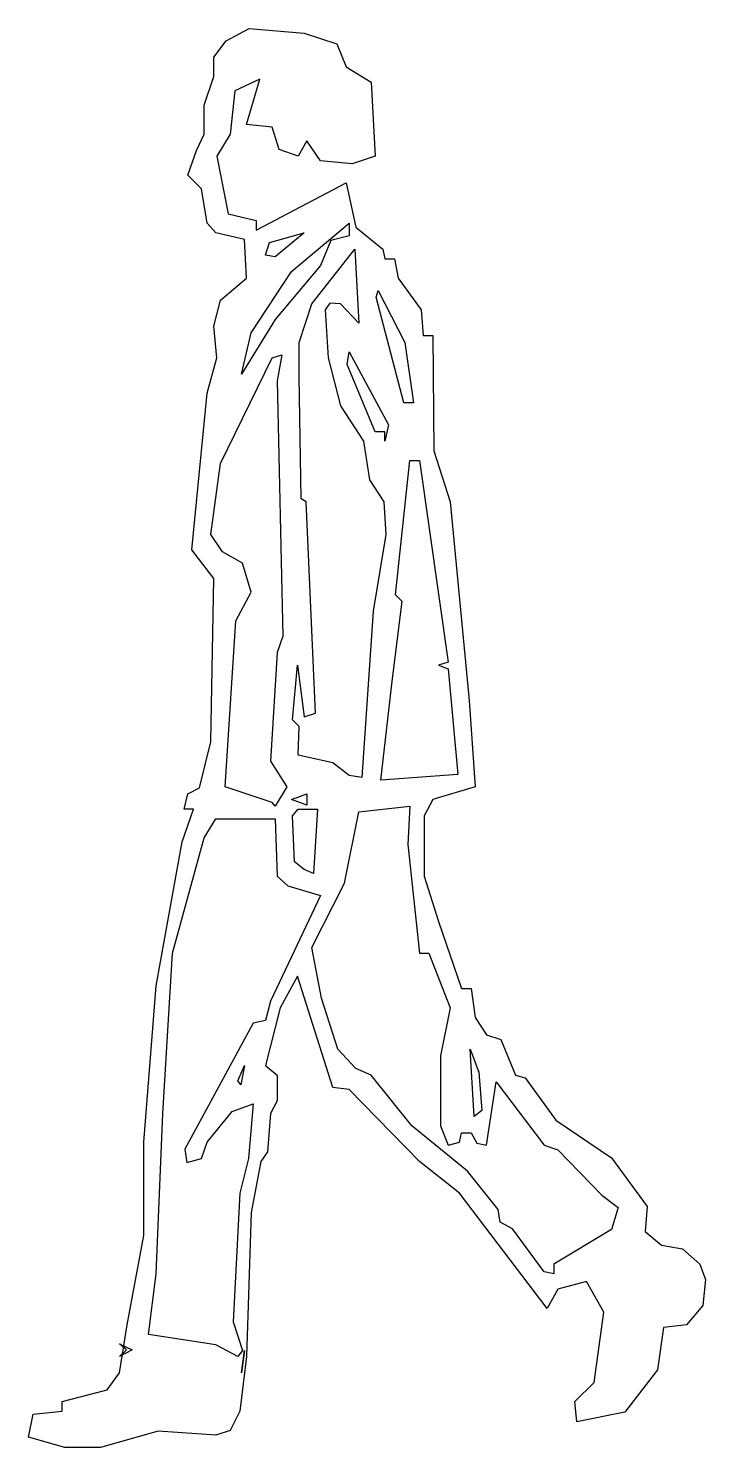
# Model space of a CAD drawing. Extents: x -15.4 to -14.61, y -4.58 to -2.93.
import ezdxf

# ---------------------------------------------------------------- set-up
doc = ezdxf.new("R2010")
doc.units = 0
doc.header["$MEASUREMENT"] = 0
doc.layers.get('0').update_dxf_attribs({"linetype": 'CONTINUOUS'})

msp = doc.modelspace()

# ---------------------------------------------------------------- linework, layer by layer
at = {"linetype": 'CONTINUOUS'}
for points in [[(-15.3545, -4.5848), (-15.397, -4.5725), (-15.3914, -4.5457), (-15.3578, -4.5423), (-15.3578, -4.5312), (-15.3053, -4.5177), (-15.2908, -4.4976), (-15.2819, -4.4417), (-15.2628, -4.3377), (-15.2628, -4.2293), (-15.2483, -4.047), (-15.2181, -3.8793), (-15.2047, -3.8413), (-15.2159, -3.8413), (-15.2114, -3.8234), (-15.198, -3.8167), (-15.1846, -3.763), (-15.1812, -3.573), (-15.2069, -3.5394), (-15.189, -3.3572), (-15.1778, -3.3158), (-15.1812, -3.279), (-15.1734, -3.2488), (-15.1433, -3.223), (-15.1455, -3.1783), (-15.179, -3.1705), (-15.189, -3.1593), (-15.1957, -3.1191), (-15.2114, -3.1034), (-15.2013, -3.0744), (-15.1924, -3.0553), (-15.1924, -3.0218), (-15.1812, -2.9882), (-15.1812, -2.9659), (-15.1667, -2.9469), (-15.1399, -2.9323), (-15.0762, -2.938), (-15.0381, -2.9502), (-15.027, -2.9771), (-14.9979, -2.9949), (-14.9934, -3.081), (-15.0203, -3.09), (-15.0571, -3.0866), (-15.0728, -3.0631), (-15.0829, -3.081), (-15.1052, -3.0732), (-15.1131, -3.0475), (-15.1433, -3.0441), (-15.1276, -2.9916), (-15.1566, -3.005), (-15.1622, -3.0553), (-15.1778, -3.081), (-15.1644, -3.1481), (-15.1321, -3.1559), (-15.1321, -3.1672), (-15.027, -3.1123), (-15.0158, -3.1638), (-14.9845, -3.1895), (-14.9823, -3.2007), (-14.9711, -3.2007), (-14.9666, -3.223), (-14.9398, -3.2599), (-14.9375, -3.2901), (-14.9263, -3.2901), (-14.9252, -3.4243), (-14.9062, -3.4836), (-14.8839, -3.715), (-14.8771, -3.8156), (-14.9263, -3.8301), (-14.9364, -3.8492), (-14.9364, -3.9196), (-14.9196, -3.9721), (-14.8928, -4.0504), (-14.8816, -4.0504), (-14.8771, -4.0839), (-14.8637, -4.104), (-14.847, -4.1096), (-14.8302, -4.151), (-14.819, -4.1544), (-14.7832, -4.2036), (-14.7184, -4.2472), (-14.677, -4.3042), (-14.6793, -4.3332), (-14.6603, -4.3489), (-14.6357, -4.3534), (-14.6155, -4.3713), (-14.6088, -4.3892), (-14.6122, -4.4193), (-14.6312, -4.4417), (-14.658, -4.445), (-14.6647, -4.4942), (-14.7027, -4.5434), (-14.7587, -4.5546), (-14.7609, -4.5312), (-14.7385, -4.5088), (-14.7273, -4.4272), (-14.7475, -4.3914), (-14.781, -4.4003), (-14.7933, -4.4227), (-14.8951, -4.2885), (-14.942, -4.2516), (-15.0236, -4.1678), (-15.0426, -4.1656), (-15.084, -4.0358), (-15.1041, -4.0728), (-15.1209, -4.1398), (-15.1075, -4.151), (-15.1075, -4.1812), (-15.1153, -4.1957), (-15.1187, -4.2404), (-15.1265, -4.2516), (-15.1377, -4.3109), (-15.1433, -4.4786), (-15.151, -4.5423), (-15.1622, -4.5647), (-15.179, -4.5703), (-15.246, -4.5658), (-15.3131, -4.5848), (-15.3545, -4.5848)], [(-15.1488, -3.3348), (-15.1377, -3.2867), (-15.0907, -3.2152), (-15.0236, -3.1593), (-15.0236, -3.1738), (-15.0449, -3.1794), (-15.0571, -3.2085), (-15.1097, -3.2711), (-15.1488, -3.3348)], [(-15.1209, -3.1962), (-15.1164, -3.1817), (-15.0762, -3.1705), (-15.1097, -3.1984), (-15.1209, -3.1962)], [(-15.0236, -3.8022), (-15.0426, -3.7876), (-15.0829, -3.7787), (-15.0817, -3.7452), (-15.0896, -3.7373), (-15.084, -3.6736), (-15.0762, -3.734), (-15.0627, -3.7295), (-15.0739, -3.4836), (-15.0795, -3.4802), (-15.0817, -3.3382), (-15.0817, -3.298), (-15.0672, -3.2532), (-15.0169, -3.1895), (-15.0124, -3.2756), (-15.0337, -3.2532), (-15.046, -3.2521), (-15.0516, -3.2599), (-15.0482, -3.3158), (-15.0337, -3.3718), (-15.0069, -3.4131), (-15.0001, -3.4578), (-14.9834, -3.4836), (-14.9811, -3.5216), (-14.9957, -3.611), (-15.0091, -3.8044), (-15.0236, -3.8022)], [(-14.9599, -3.3684), (-14.9923, -3.2454), (-14.9901, -3.2376), (-14.9588, -3.298), (-14.9487, -3.3684), (-14.9599, -3.3684)], [(-15.1131, -3.8335), (-15.1678, -3.8156), (-15.1555, -3.6222), (-15.1377, -3.5886), (-15.1477, -3.5551), (-15.1712, -3.5417), (-15.1846, -3.5216), (-15.1734, -3.4388), (-15.1131, -3.3158), (-15.1019, -3.3125), (-15.1075, -3.3427), (-15.1008, -3.6401), (-15.1075, -3.6591), (-15.1153, -3.7854), (-15.0963, -3.8156), (-15.1097, -3.838), (-15.1131, -3.8335)], [(-14.9823, -3.4131), (-14.9823, -3.4019), (-14.9934, -3.4019), (-15.0259, -3.3237), (-15.0236, -3.3091), (-14.9778, -3.3941), (-14.9823, -3.4131)], [(-14.9867, -3.8078), (-14.9733, -3.6893), (-14.9621, -3.5998), (-14.9699, -3.592), (-14.9532, -3.4355), (-14.942, -3.4355), (-14.9085, -3.6702), (-14.9196, -3.6736), (-14.9085, -3.6781), (-14.8973, -3.8011), (-14.9867, -3.8078)], [(-15.0762, -3.8357), (-15.0907, -3.8301), (-15.0728, -3.8234), (-15.0728, -3.8368), (-15.0762, -3.8357)], [(-15.0762, -3.9118), (-15.0873, -3.9028), (-15.0896, -3.8492), (-15.0829, -3.8413), (-15.0605, -3.8413), (-15.065, -3.9162), (-15.0762, -3.9118)], [(-14.7967, -4.3802), (-14.8335, -4.3299), (-14.8481, -4.3221), (-14.8503, -4.3075), (-14.8861, -4.2628), (-14.9509, -4.2103), (-14.9979, -4.151), (-15.0158, -4.1432), (-15.037, -4.1208), (-15.056, -4.0616), (-15.0672, -4.0023), (-15.0292, -3.9274), (-15.0124, -3.8447), (-14.9532, -3.838), (-14.9554, -3.8827), (-14.942, -4.009), (-14.9308, -4.009), (-14.9062, -4.0728), (-14.9174, -4.1286), (-14.9174, -4.2103), (-14.9085, -4.2326), (-14.8951, -4.2293), (-14.8928, -4.2181), (-14.8816, -4.2181), (-14.8749, -4.2304), (-14.8637, -4.2326), (-14.8525, -4.1588), (-14.7967, -4.2326), (-14.781, -4.2382), (-14.7296, -4.2908), (-14.7106, -4.3053), (-14.7184, -4.331), (-14.7854, -4.3713), (-14.7854, -4.3824), (-14.7967, -4.3802)], [(-15.1532, -4.4786), (-15.179, -4.4652), (-15.2572, -4.4529), (-15.2483, -4.3824), (-15.2405, -4.1957), (-15.2293, -4.009), (-15.1924, -3.8748), (-15.179, -3.8525), (-15.1097, -3.8525), (-15.1075, -3.9196), (-15.0952, -3.9308), (-15.0571, -3.9419), (-15.1153, -4.0649), (-15.1209, -4.0873), (-15.1354, -4.0906), (-15.2148, -4.2371), (-15.2125, -4.2528), (-15.1957, -4.2483), (-15.189, -4.2293), (-15.16, -4.1935), (-15.1354, -4.1846), (-15.141, -4.2483), (-15.151, -4.2885), (-15.1588, -4.4384), (-15.1477, -4.4719), (-15.1532, -4.4786)], [(-14.8783, -4.1991), (-14.8827, -4.1208), (-14.8727, -4.1476), (-14.8693, -4.1924), (-14.8783, -4.1991)], [(-15.1532, -4.1577), (-15.1455, -4.1398), (-15.1499, -4.1622), (-15.1532, -4.1577)], [(-15.2908, -4.4786), (-15.283, -4.4708), (-15.2908, -4.4641), (-15.2762, -4.4708), (-15.2908, -4.4786)], [(-15.2908, -4.4786), (-15.283, -4.4708), (-15.2908, -4.4641), (-15.2762, -4.4708), (-15.2908, -4.4786)], [(-15.1488, -4.4976), (-15.1455, -4.4719), (-15.1488, -4.4976)], [(-15.1488, -4.4976), (-15.1455, -4.4719), (-15.1488, -4.4976)]]:
    msp.add_lwpolyline(points, dxfattribs=at)

doc.saveas('drawing.dxf')
